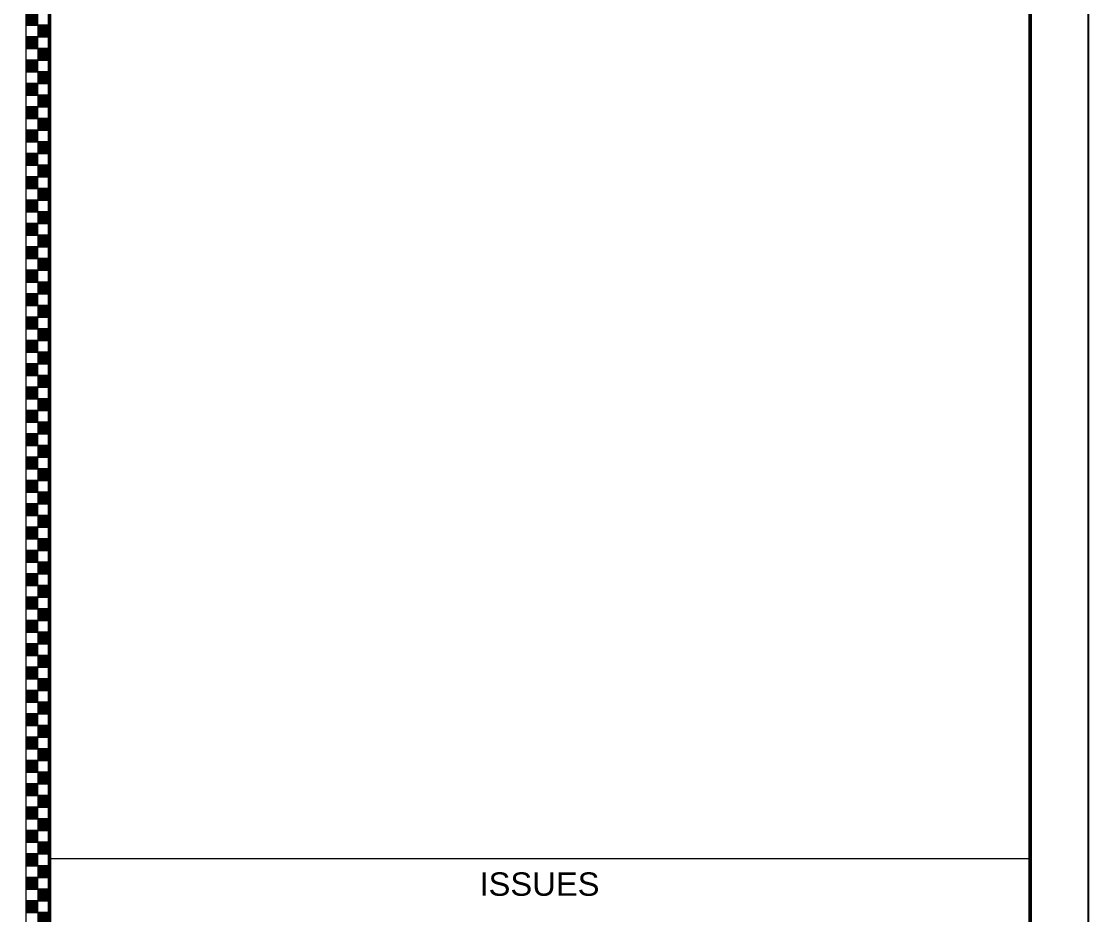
# Model space of a CAD drawing. Extents: x -200722 to 834823, y -494970 to 88783.
# Drawn here: x 327616 to 340413, y 14229 to 24943 of the extents above; entities that cross this region are included whole.
import ezdxf

# ---------------------------------------------------------------- set-up
doc = ezdxf.new("R2010")
doc.units = 0
doc.header["$LTSCALE"] = 100
doc.header["$MEASUREMENT"] = 0
doc.layers.get('0').update_dxf_attribs({"linetype": 'CONTINUOUS'})
doc.layers.add('9_TITLE TEXT', color=7, linetype='CONTINUOUS', lineweight=20)
doc.styles.add('TITLES', font='arial.ttf')

# ---------------------------------------------------------------- blocks, each defined once
blk = doc.blocks.new('TITLE CHAIN')
at = {"layer": '9_TITLE TEXT'}
h = blk.add_hatch(color=256, dxfattribs=at)
h.dxf.hatch_style = 1
h.paths.add_polyline_path([(0, -279.625), (1, -279.625), (1, -278.625), (0, -278.625)])
h = blk.add_hatch(color=256, dxfattribs=at)
h.dxf.hatch_style = 1
h.paths.add_polyline_path([(1, -280.625), (2, -280.625), (2, -279.625), (1, -279.625)])
h = blk.add_hatch(color=256, dxfattribs=at)
h.dxf.hatch_style = 1
h.paths.add_polyline_path([(0, -281.625), (1, -281.625), (1, -280.625), (0, -280.625)])
h = blk.add_hatch(color=256, dxfattribs=at)
h.dxf.hatch_style = 1
h.paths.add_polyline_path([(1, -282.625), (2, -282.625), (2, -281.625), (1, -281.625)])
h = blk.add_hatch(color=256, dxfattribs=at)
h.dxf.hatch_style = 1
h.paths.add_polyline_path([(0, -283.625), (1, -283.625), (1, -282.625), (0, -282.625)])
h = blk.add_hatch(color=256, dxfattribs=at)
h.dxf.hatch_style = 1
h.paths.add_polyline_path([(1, -284.625), (2, -284.625), (2, -283.625), (1, -283.625)])
h = blk.add_hatch(color=256, dxfattribs=at)
h.dxf.hatch_style = 1
h.paths.add_polyline_path([(0, -285.625), (1, -285.625), (1, -284.625), (0, -284.625)])
h = blk.add_hatch(color=256, dxfattribs=at)
h.dxf.hatch_style = 1
h.paths.add_polyline_path([(1, -286.625), (2, -286.625), (2, -285.625), (1, -285.625)])
h = blk.add_hatch(color=256, dxfattribs=at)
h.dxf.hatch_style = 1
h.paths.add_polyline_path([(0, -287.625), (1, -287.625), (1, -286.625), (0, -286.625)])
h = blk.add_hatch(color=256, dxfattribs=at)
h.dxf.hatch_style = 1
h.paths.add_polyline_path([(1, -288.625), (2, -288.625), (2, -287.625), (1, -287.625)])
h = blk.add_hatch(color=256, dxfattribs=at)
h.dxf.hatch_style = 1
h.paths.add_polyline_path([(0, -289.625), (1, -289.625), (1, -288.625), (0, -288.625)])
h = blk.add_hatch(color=256, dxfattribs=at)
h.dxf.hatch_style = 1
h.paths.add_polyline_path([(1, -290.625), (2, -290.625), (2, -289.625), (1, -289.625)])
h = blk.add_hatch(color=256, dxfattribs=at)
h.dxf.hatch_style = 1
h.paths.add_polyline_path([(0, -291.625), (1, -291.625), (1, -290.625), (0, -290.625)])
h = blk.add_hatch(color=256, dxfattribs=at)
h.dxf.hatch_style = 1
h.paths.add_polyline_path([(1, -292.625), (2, -292.625), (2, -291.625), (1, -291.625)])
h = blk.add_hatch(color=256, dxfattribs=at)
h.dxf.hatch_style = 1
h.paths.add_polyline_path([(0, -293.625), (1, -293.625), (1, -292.625), (0, -292.625)])
h = blk.add_hatch(color=256, dxfattribs=at)
h.dxf.hatch_style = 1
h.paths.add_polyline_path([(1, -294.625), (2, -294.625), (2, -293.625), (1, -293.625)])
h = blk.add_hatch(color=256, dxfattribs=at)
h.dxf.hatch_style = 1
h.paths.add_polyline_path([(0, -295.625), (1, -295.625), (1, -294.625), (0, -294.625)])
h = blk.add_hatch(color=256, dxfattribs=at)
h.dxf.hatch_style = 1
h.paths.add_polyline_path([(1, -296.625), (2, -296.625), (2, -295.625), (1, -295.625)])
h = blk.add_hatch(color=256, dxfattribs=at)
h.dxf.hatch_style = 1
h.paths.add_polyline_path([(0, -297.625), (1, -297.625), (1, -296.625), (0, -296.625)])
h = blk.add_hatch(color=256, dxfattribs=at)
h.dxf.hatch_style = 1
h.paths.add_polyline_path([(1, -298.625), (2, -298.625), (2, -297.625), (1, -297.625)])
h = blk.add_hatch(color=256, dxfattribs=at)
h.dxf.hatch_style = 1
h.paths.add_polyline_path([(0, -299.625), (1, -299.625), (1, -298.625), (0, -298.625)])
h = blk.add_hatch(color=256, dxfattribs=at)
h.dxf.hatch_style = 1
h.paths.add_polyline_path([(1, -300.625), (2, -300.625), (2, -299.625), (1, -299.625)])
h = blk.add_hatch(color=256, dxfattribs=at)
h.dxf.hatch_style = 1
h.paths.add_polyline_path([(0, -301.625), (1, -301.625), (1, -300.625), (0, -300.625)])
h = blk.add_hatch(color=256, dxfattribs=at)
h.dxf.hatch_style = 1
h.paths.add_polyline_path([(1, -302.625), (2, -302.625), (2, -301.625), (1, -301.625)])
h = blk.add_hatch(color=256, dxfattribs=at)
h.dxf.hatch_style = 1
h.paths.add_polyline_path([(0, -303.625), (1, -303.625), (1, -302.625), (0, -302.625)])
h = blk.add_hatch(color=256, dxfattribs=at)
h.dxf.hatch_style = 1
h.paths.add_polyline_path([(1, -304.625), (2, -304.625), (2, -303.625), (1, -303.625)])
h = blk.add_hatch(color=256, dxfattribs=at)
h.dxf.hatch_style = 1
h.paths.add_polyline_path([(0, -305.625), (1, -305.625), (1, -304.625), (0, -304.625)])
h = blk.add_hatch(color=256, dxfattribs=at)
h.dxf.hatch_style = 1
h.paths.add_polyline_path([(1, -306.625), (2, -306.625), (2, -305.625), (1, -305.625)])
h = blk.add_hatch(color=256, dxfattribs=at)
h.dxf.hatch_style = 1
h.paths.add_polyline_path([(0, -307.625), (1, -307.625), (1, -306.625), (0, -306.625)])
h = blk.add_hatch(color=256, dxfattribs=at)
h.dxf.hatch_style = 1
h.paths.add_polyline_path([(1, -308.625), (2, -308.625), (2, -307.625), (1, -307.625)])
h = blk.add_hatch(color=256, dxfattribs=at)
h.dxf.hatch_style = 1
h.paths.add_polyline_path([(0, -309.625), (1, -309.625), (1, -308.625), (0, -308.625)])
h = blk.add_hatch(color=256, dxfattribs=at)
h.dxf.hatch_style = 1
h.paths.add_polyline_path([(1, -310.625), (2, -310.625), (2, -309.625), (1, -309.625)])
h = blk.add_hatch(color=256, dxfattribs=at)
h.dxf.hatch_style = 1
h.paths.add_polyline_path([(0, -311.625), (1, -311.625), (1, -310.625), (0, -310.625)])
h = blk.add_hatch(color=256, dxfattribs=at)
h.dxf.hatch_style = 1
h.paths.add_polyline_path([(1, -312.625), (2, -312.625), (2, -311.625), (1, -311.625)])
h = blk.add_hatch(color=256, dxfattribs=at)
h.dxf.hatch_style = 1
h.paths.add_polyline_path([(0, -313.625), (1, -313.625), (1, -312.625), (0, -312.625)])
h = blk.add_hatch(color=256, dxfattribs=at)
h.dxf.hatch_style = 1
h.paths.add_polyline_path([(1, -314.625), (2, -314.625), (2, -313.625), (1, -313.625)])
h = blk.add_hatch(color=256, dxfattribs=at)
h.dxf.hatch_style = 1
h.paths.add_polyline_path([(0, -315.625), (1, -315.625), (1, -314.625), (0, -314.625)])
h = blk.add_hatch(color=256, dxfattribs=at)
h.dxf.hatch_style = 1
h.paths.add_polyline_path([(1, -316.625), (2, -316.625), (2, -315.625), (1, -315.625)])
h = blk.add_hatch(color=256, dxfattribs=at)
h.dxf.hatch_style = 1
h.paths.add_polyline_path([(0, -317.625), (1, -317.625), (1, -316.625), (0, -316.625)])
h = blk.add_hatch(color=256, dxfattribs=at)
h.dxf.hatch_style = 1
h.paths.add_polyline_path([(1, -318.625), (2, -318.625), (2, -317.625), (1, -317.625)])
h = blk.add_hatch(color=256, dxfattribs=at)
h.dxf.hatch_style = 1
h.paths.add_polyline_path([(0, -319.625), (1, -319.625), (1, -318.625), (0, -318.625)])
h = blk.add_hatch(color=256, dxfattribs=at)
h.dxf.hatch_style = 1
h.paths.add_polyline_path([(1, -320.625), (2, -320.625), (2, -319.625), (1, -319.625)])
h = blk.add_hatch(color=256, dxfattribs=at)
h.dxf.hatch_style = 1
h.paths.add_polyline_path([(0, -321.625), (1, -321.625), (1, -320.625), (0, -320.625)])
h = blk.add_hatch(color=256, dxfattribs=at)
h.dxf.hatch_style = 1
h.paths.add_polyline_path([(1, -322.625), (2, -322.625), (2, -321.625), (1, -321.625)])
h = blk.add_hatch(color=256, dxfattribs=at)
h.dxf.hatch_style = 1
h.paths.add_polyline_path([(0, -323.625), (1, -323.625), (1, -322.625), (0, -322.625)])
h = blk.add_hatch(color=256, dxfattribs=at)
h.dxf.hatch_style = 1
h.paths.add_polyline_path([(1, -324.625), (2, -324.625), (2, -323.625), (1, -323.625)])
h = blk.add_hatch(color=256, dxfattribs=at)
h.dxf.hatch_style = 1
h.paths.add_polyline_path([(0, -325.625), (1, -325.625), (1, -324.625), (0, -324.625)])
h = blk.add_hatch(color=256, dxfattribs=at)
h.dxf.hatch_style = 1
h.paths.add_polyline_path([(1, -326.625), (2, -326.625), (2, -325.625), (1, -325.625)])
h = blk.add_hatch(color=256, dxfattribs=at)
h.dxf.hatch_style = 1
h.paths.add_polyline_path([(0, -327.625), (1, -327.625), (1, -326.625), (0, -326.625)])
h = blk.add_hatch(color=256, dxfattribs=at)
h.dxf.hatch_style = 1
h.paths.add_polyline_path([(1, -328.625), (2, -328.625), (2, -327.625), (1, -327.625)])
h = blk.add_hatch(color=256, dxfattribs=at)
h.dxf.hatch_style = 1
h.paths.add_polyline_path([(0, -329.625), (1, -329.625), (1, -328.625), (0, -328.625)])
h = blk.add_hatch(color=256, dxfattribs=at)
h.dxf.hatch_style = 1
h.paths.add_polyline_path([(1, -330.625), (2, -330.625), (2, -329.625), (1, -329.625)])
h = blk.add_hatch(color=256, dxfattribs=at)
h.dxf.hatch_style = 1
h.paths.add_polyline_path([(0, -331.625), (1, -331.625), (1, -330.625), (0, -330.625)])
h = blk.add_hatch(color=256, dxfattribs=at)
h.dxf.hatch_style = 1
h.paths.add_polyline_path([(1, -332.625), (2, -332.625), (2, -331.625), (1, -331.625)])
h = blk.add_hatch(color=256, dxfattribs=at)
h.dxf.hatch_style = 1
h.paths.add_polyline_path([(0, -333.625), (1, -333.625), (1, -332.625), (0, -332.625)])
h = blk.add_hatch(color=256, dxfattribs=at)
h.dxf.hatch_style = 1
h.paths.add_polyline_path([(1, -334.625), (2, -334.625), (2, -333.625), (1, -333.625)])
h = blk.add_hatch(color=256, dxfattribs=at)
h.dxf.hatch_style = 1
h.paths.add_polyline_path([(0, -335.625), (1, -335.625), (1, -334.625), (0, -334.625)])
h = blk.add_hatch(color=256, dxfattribs=at)
h.dxf.hatch_style = 1
h.paths.add_polyline_path([(1, -336.625), (2, -336.625), (2, -335.625), (1, -335.625)])
h = blk.add_hatch(color=256, dxfattribs=at)
h.dxf.hatch_style = 1
h.paths.add_polyline_path([(0, -337.625), (1, -337.625), (1, -336.625), (0, -336.625)])
h = blk.add_hatch(color=256, dxfattribs=at)
h.dxf.hatch_style = 1
h.paths.add_polyline_path([(1, -338.625), (2, -338.625), (2, -337.625), (1, -337.625)])
h = blk.add_hatch(color=256, dxfattribs=at)
h.dxf.hatch_style = 1
h.paths.add_polyline_path([(0, -339.625), (1, -339.625), (1, -338.625), (0, -338.625)])
h = blk.add_hatch(color=256, dxfattribs=at)
h.dxf.hatch_style = 1
h.paths.add_polyline_path([(1, -340.625), (2, -340.625), (2, -339.625), (1, -339.625)])
h = blk.add_hatch(color=256, dxfattribs=at)
h.dxf.hatch_style = 1
h.paths.add_polyline_path([(0, -341.625), (1, -341.625), (1, -340.625), (0, -340.625)])
h = blk.add_hatch(color=256, dxfattribs=at)
h.dxf.hatch_style = 1
h.paths.add_polyline_path([(1, -342.625), (2, -342.625), (2, -341.625), (1, -341.625)])
h = blk.add_hatch(color=256, dxfattribs=at)
h.dxf.hatch_style = 1
h.paths.add_polyline_path([(0, -343.625), (1, -343.625), (1, -342.625), (0, -342.625)])
h = blk.add_hatch(color=256, dxfattribs=at)
h.dxf.hatch_style = 1
h.paths.add_polyline_path([(1, -344.625), (2, -344.625), (2, -343.625), (1, -343.625)])
h = blk.add_hatch(color=256, dxfattribs=at)
h.dxf.hatch_style = 1
h.paths.add_polyline_path([(0, -345.625), (1, -345.625), (1, -344.625), (0, -344.625)])
h = blk.add_hatch(color=256, dxfattribs=at)
h.dxf.hatch_style = 1
h.paths.add_polyline_path([(1, -346.625), (2, -346.625), (2, -345.625), (1, -345.625)])
h = blk.add_hatch(color=256, dxfattribs=at)
h.dxf.hatch_style = 1
h.paths.add_polyline_path([(0, -347.625), (1, -347.625), (1, -346.625), (0, -346.625)])
h = blk.add_hatch(color=256, dxfattribs=at)
h.dxf.hatch_style = 1
h.paths.add_polyline_path([(1, -348.625), (2, -348.625), (2, -347.625), (1, -347.625)])
h = blk.add_hatch(color=256, dxfattribs=at)
h.dxf.hatch_style = 1
h.paths.add_polyline_path([(0, -349.625), (1, -349.625), (1, -348.625), (0, -348.625)])
h = blk.add_hatch(color=256, dxfattribs=at)
h.dxf.hatch_style = 1
h.paths.add_polyline_path([(1, -350.625), (2, -350.625), (2, -349.625), (1, -349.625)])
h = blk.add_hatch(color=256, dxfattribs=at)
h.dxf.hatch_style = 1
h.paths.add_polyline_path([(0, -351.625), (1, -351.625), (1, -350.625), (0, -350.625)])
h = blk.add_hatch(color=256, dxfattribs=at)
h.dxf.hatch_style = 1
h.paths.add_polyline_path([(1, -352.625), (2, -352.625), (2, -351.625), (1, -351.625)])
h = blk.add_hatch(color=256, dxfattribs=at)
h.dxf.hatch_style = 1
h.paths.add_polyline_path([(0, -353.625), (1, -353.625), (1, -352.625), (0, -352.625)])
h = blk.add_hatch(color=256, dxfattribs=at)
h.dxf.hatch_style = 1
h.paths.add_polyline_path([(1, -354.625), (2, -354.625), (2, -353.625), (1, -353.625)])
h = blk.add_hatch(color=256, dxfattribs=at)
h.dxf.hatch_style = 1
h.paths.add_polyline_path([(0, -355.625), (1, -355.625), (1, -354.625), (0, -354.625)])
h = blk.add_hatch(color=256, dxfattribs=at)
h.dxf.hatch_style = 1
h.paths.add_polyline_path([(1, -356.625), (2, -356.625), (2, -355.625), (1, -355.625)])
for p, q in [((0, -584), (0, 0)), ((2, -584), (2, 0))]:
    blk.add_line(p, q, dxfattribs=at)
for points in [[(0, -279.625), (1, -279.625), (1, -278.625), (0, -278.625)], [(1, -280.625), (2, -280.625), (2, -279.625), (1, -279.625)], [(0, -281.625), (1, -281.625), (1, -280.625), (0, -280.625)], [(1, -282.625), (2, -282.625), (2, -281.625), (1, -281.625)], [(0, -283.625), (1, -283.625), (1, -282.625), (0, -282.625)], [(1, -284.625), (2, -284.625), (2, -283.625), (1, -283.625)], [(0, -285.625), (1, -285.625), (1, -284.625), (0, -284.625)], [(1, -286.625), (2, -286.625), (2, -285.625), (1, -285.625)], [(0, -287.625), (1, -287.625), (1, -286.625), (0, -286.625)], [(1, -288.625), (2, -288.625), (2, -287.625), (1, -287.625)], [(0, -289.625), (1, -289.625), (1, -288.625), (0, -288.625)], [(1, -290.625), (2, -290.625), (2, -289.625), (1, -289.625)], [(0, -291.625), (1, -291.625), (1, -290.625), (0, -290.625)], [(1, -292.625), (2, -292.625), (2, -291.625), (1, -291.625)], [(0, -293.625), (1, -293.625), (1, -292.625), (0, -292.625)], [(1, -294.625), (2, -294.625), (2, -293.625), (1, -293.625)], [(0, -295.625), (1, -295.625), (1, -294.625), (0, -294.625)], [(1, -296.625), (2, -296.625), (2, -295.625), (1, -295.625)], [(0, -297.625), (1, -297.625), (1, -296.625), (0, -296.625)], [(1, -298.625), (2, -298.625), (2, -297.625), (1, -297.625)], [(0, -299.625), (1, -299.625), (1, -298.625), (0, -298.625)], [(1, -300.625), (2, -300.625), (2, -299.625), (1, -299.625)], [(0, -301.625), (1, -301.625), (1, -300.625), (0, -300.625)], [(1, -302.625), (2, -302.625), (2, -301.625), (1, -301.625)], [(0, -303.625), (1, -303.625), (1, -302.625), (0, -302.625)], [(1, -304.625), (2, -304.625), (2, -303.625), (1, -303.625)], [(0, -305.625), (1, -305.625), (1, -304.625), (0, -304.625)], [(1, -306.625), (2, -306.625), (2, -305.625), (1, -305.625)], [(0, -307.625), (1, -307.625), (1, -306.625), (0, -306.625)], [(1, -308.625), (2, -308.625), (2, -307.625), (1, -307.625)], [(0, -309.625), (1, -309.625), (1, -308.625), (0, -308.625)], [(1, -310.625), (2, -310.625), (2, -309.625), (1, -309.625)], [(0, -311.625), (1, -311.625), (1, -310.625), (0, -310.625)], [(1, -312.625), (2, -312.625), (2, -311.625), (1, -311.625)], [(0, -313.625), (1, -313.625), (1, -312.625), (0, -312.625)], [(1, -314.625), (2, -314.625), (2, -313.625), (1, -313.625)], [(0, -315.625), (1, -315.625), (1, -314.625), (0, -314.625)], [(1, -316.625), (2, -316.625), (2, -315.625), (1, -315.625)], [(0, -317.625), (1, -317.625), (1, -316.625), (0, -316.625)], [(1, -318.625), (2, -318.625), (2, -317.625), (1, -317.625)], [(0, -319.625), (1, -319.625), (1, -318.625), (0, -318.625)], [(1, -320.625), (2, -320.625), (2, -319.625), (1, -319.625)], [(0, -321.625), (1, -321.625), (1, -320.625), (0, -320.625)], [(1, -322.625), (2, -322.625), (2, -321.625), (1, -321.625)], [(0, -323.625), (1, -323.625), (1, -322.625), (0, -322.625)], [(1, -324.625), (2, -324.625), (2, -323.625), (1, -323.625)], [(0, -325.625), (1, -325.625), (1, -324.625), (0, -324.625)], [(1, -326.625), (2, -326.625), (2, -325.625), (1, -325.625)], [(0, -327.625), (1, -327.625), (1, -326.625), (0, -326.625)], [(1, -328.625), (2, -328.625), (2, -327.625), (1, -327.625)], [(0, -329.625), (1, -329.625), (1, -328.625), (0, -328.625)], [(1, -330.625), (2, -330.625), (2, -329.625), (1, -329.625)], [(0, -331.625), (1, -331.625), (1, -330.625), (0, -330.625)], [(1, -332.625), (2, -332.625), (2, -331.625), (1, -331.625)], [(0, -333.625), (1, -333.625), (1, -332.625), (0, -332.625)], [(1, -334.625), (2, -334.625), (2, -333.625), (1, -333.625)], [(0, -335.625), (1, -335.625), (1, -334.625), (0, -334.625)], [(1, -336.625), (2, -336.625), (2, -335.625), (1, -335.625)], [(0, -337.625), (1, -337.625), (1, -336.625), (0, -336.625)], [(1, -338.625), (2, -338.625), (2, -337.625), (1, -337.625)], [(0, -339.625), (1, -339.625), (1, -338.625), (0, -338.625)], [(1, -340.625), (2, -340.625), (2, -339.625), (1, -339.625)], [(0, -341.625), (1, -341.625), (1, -340.625), (0, -340.625)], [(1, -342.625), (2, -342.625), (2, -341.625), (1, -341.625)], [(0, -343.625), (1, -343.625), (1, -342.625), (0, -342.625)], [(1, -344.625), (2, -344.625), (2, -343.625), (1, -343.625)], [(0, -345.625), (1, -345.625), (1, -344.625), (0, -344.625)], [(1, -346.625), (2, -346.625), (2, -345.625), (1, -345.625)], [(0, -347.625), (1, -347.625), (1, -346.625), (0, -346.625)], [(1, -348.625), (2, -348.625), (2, -347.625), (1, -347.625)], [(0, -349.625), (1, -349.625), (1, -348.625), (0, -348.625)], [(1, -350.625), (2, -350.625), (2, -349.625), (1, -349.625)], [(0, -351.625), (1, -351.625), (1, -350.625), (0, -350.625)], [(1, -352.625), (2, -352.625), (2, -351.625), (1, -351.625)], [(0, -353.625), (1, -353.625), (1, -352.625), (0, -352.625)], [(1, -354.625), (2, -354.625), (2, -353.625), (1, -353.625)], [(0, -355.625), (1, -355.625), (1, -354.625), (0, -354.625)], [(1, -356.625), (2, -356.625), (2, -355.625), (1, -355.625)]]:
    blk.add_lwpolyline(points, close=True, dxfattribs=at)

msp = doc.modelspace()

# ---------------------------------------------------------------- linework, layer by layer
at = {"color": 18, "ltscale": 0.4, "true_color": 0x000000}
msp.add_lwpolyline([(222672.7, 64744.5), (222672.7, -18415.5), (340412.7, -18415.5), (340412.7, 64744.5)], close=True, dxfattribs=at)
at = {"color": 18, "true_color": 0x000000}
msp.add_lwpolyline([(223372.7, -17715.5), (339712.7, -17715.5), (339712.7, 64044.5), (223372.7, 64044.5)], close=True, dxfattribs=at)
at = {"layer": '9_TITLE TEXT', "color": 18, "true_color": 0x000000}
msp.add_line((327672.7, -16823), (327672.7, 64044.5), dxfattribs=at)
at = {"layer": '9_TITLE TEXT', "color": 18, "lineweight": 50, "true_color": 0x000000}
msp.add_lwpolyline([(339712.7, -17715.5), (327952.7, -17715.5), (327952.7, 64044.4), (339712.7, 64044.5)], close=True, dxfattribs=at)
at = {"layer": '9_TITLE TEXT', "color": 18, "true_color": 0x000000}
for points in [[(339712.7, 64044.5), (339712.7, -17715.5)], [(327952.7, 14901.9), (339712.9, 14901.9)]]:
    msp.add_lwpolyline(points, dxfattribs=at)

# ---------------------------------------------------------------- block references
at = {"color": 18, "true_color": 0x000000, "xscale": 140, "yscale": 140, "zscale": 140}
msp.add_blockref('TITLE CHAIN', (327672.7, 64044.5), dxfattribs=at)

# ---------------------------------------------------------------- texts
at = {"layer": '9_TITLE TEXT', "color": 18, "linetype": 'ByBlock', "true_color": 0x000000, "insert": (333109.1, 14736.7), "char_height": 280.8, "width": 3999.514, "attachment_point": 1, "style": 'TITLES'}
msp.add_mtext('ISSUES', dxfattribs=at)

doc.saveas('drawing.dxf')
